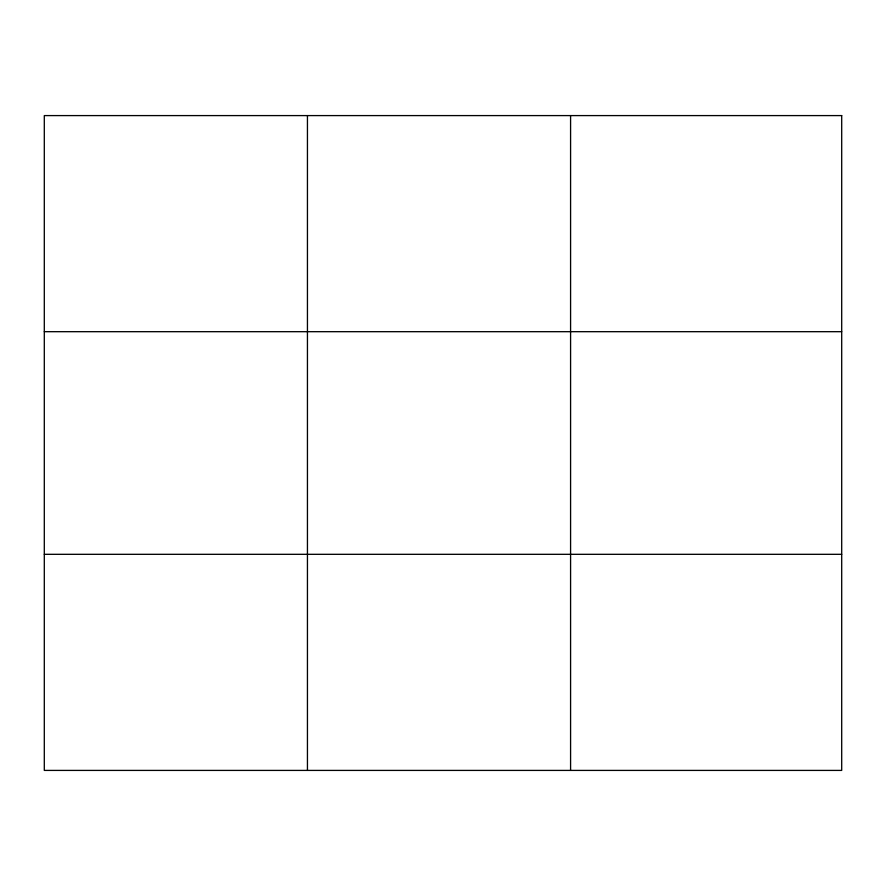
<?xml version="1.0" encoding="UTF-8"?>
<svg xmlns="http://www.w3.org/2000/svg" width="886" height="886" viewBox="0 0 886 886"><rect width="100%" height="100%" fill="white"/><g stroke="black" fill="none" stroke-linecap="round" stroke-linejoin="round"><path stroke-width="1.33" d="M307.442 770.41L307.442 115.59M570.584 770.41L570.584 115.59M44.3 331.685L841.7 331.685M44.3 554.315L841.7 554.315M841.7 115.59L841.7 770.41L44.3 770.41L44.3 115.59L841.7 115.59"/></g></svg>
